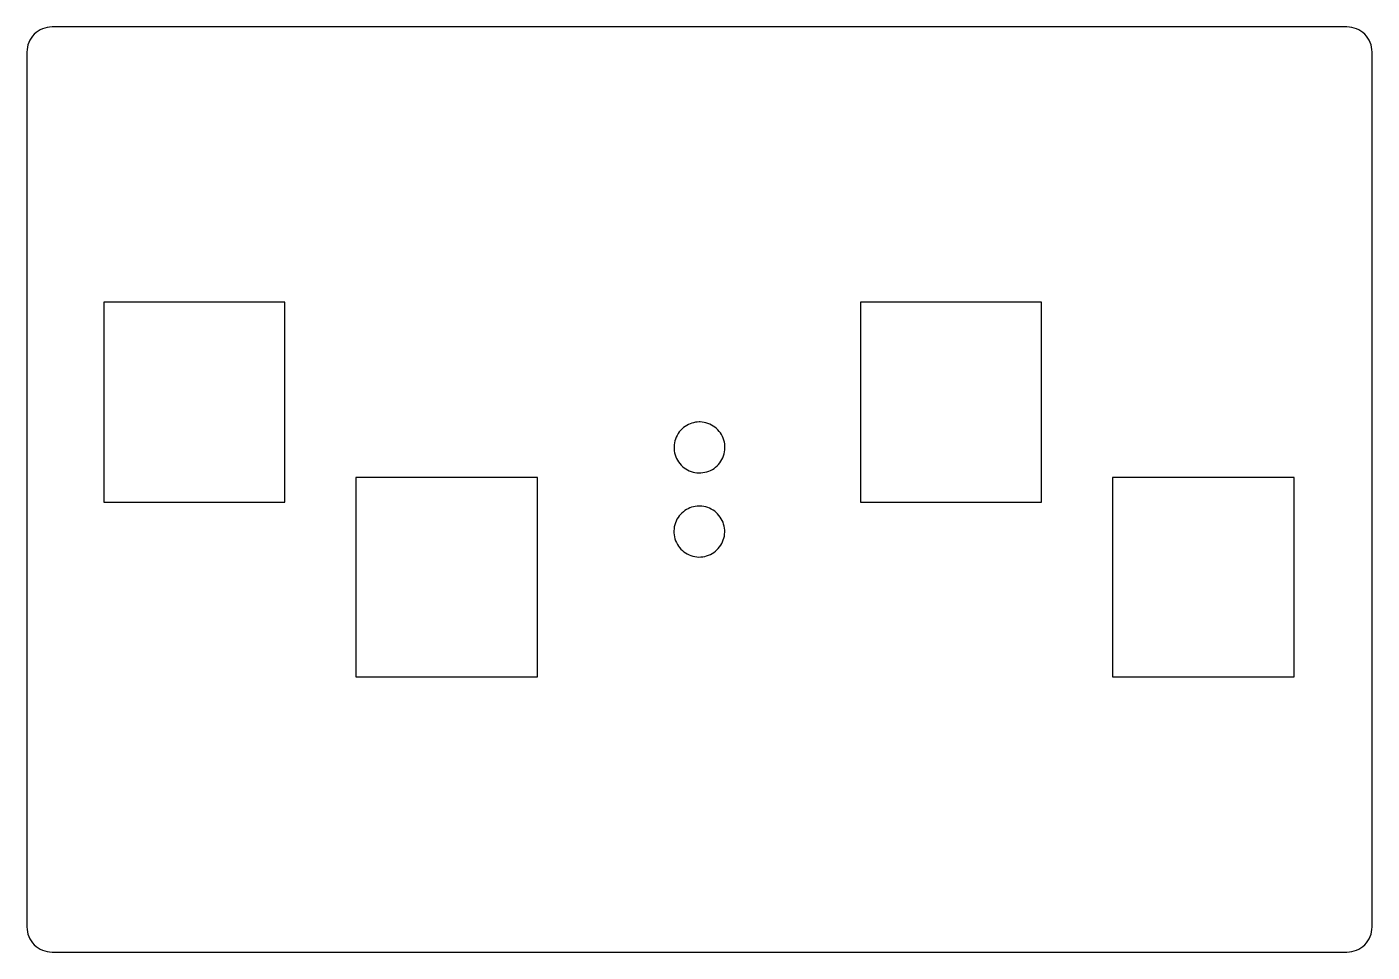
# Model space of a CAD drawing. Extents: x 29 to 189, y 115 to 225.
import ezdxf

# ---------------------------------------------------------------- set-up
doc = ezdxf.new("R2010")
doc.units = 0
doc.layers.get('0').update_dxf_attribs({"linetype": 'CONTINUOUS'})

msp = doc.modelspace()

# ---------------------------------------------------------------- linework, layer by layer
at = {"color": 7}
for points in [[(185.575354, 225.166326), (31.575398, 225.166326)], [(28.575399, 222.166325), (28.575399, 118.166356)], [(188.575355, 118.166356), (188.575355, 222.166325)], [(108.533913, 178.193646), (108.533913, 178.193765)], [(108.510659, 168.193743), (108.510659, 168.193862)], [(31.575398, 115.166355), (185.575354, 115.166355)]]:
    msp.add_lwpolyline(points, dxfattribs=at)
for points in [[(37.725853, 191.891116), (37.725853, 168.642413), (59.253214, 168.642413), (59.253214, 192.420283), (37.725853, 192.420283), (37.725853, 191.891116)], [(127.726018, 191.891116), (127.726018, 168.642413), (149.252864, 168.642413), (149.252864, 192.420283), (127.726018, 192.420283), (127.726018, 191.891116)], [(67.70851, 171.076372), (67.70851, 147.877794), (89.290132, 147.877794), (89.290132, 171.605539), (67.70851, 171.605539), (67.70851, 171.076372)], [(157.708675, 171.076372), (157.708675, 147.877794), (179.289781, 147.877794), (179.289781, 171.605539), (157.708675, 171.605539), (157.708675, 171.076372)]]:
    msp.add_lwpolyline(points, close=True, dxfattribs=at)
for points in [[(29.454078, 224.287646), (28.891469, 223.725037), (28.575399, 222.961975), (28.575399, 222.166325)], [(31.575398, 225.166326), (30.779748, 225.166326), (30.016687, 224.850255), (29.454078, 224.287646)], [(187.696675, 224.287647), (187.134066, 224.850256), (186.371004, 225.166327), (185.575354, 225.166326)], [(188.575355, 222.166325), (188.575355, 222.961975), (188.259285, 223.725038), (187.696675, 224.287647)], [(106.870287, 177.665062), (106.337904, 177.304472), (105.931771, 176.768241), (105.717125, 176.162353)], [(108.533913, 178.193765), (107.943175, 178.180139), (107.357983, 178.000757), (106.870287, 177.665062)], [(108.638489, 178.192059), (108.603535, 178.195101), (108.568886, 178.198991), (108.533913, 178.193646)], [(110.405133, 177.577074), (109.898877, 177.959445), (109.273336, 178.17761), (108.638489, 178.192059)], [(105.717125, 176.162353), (105.510176, 175.562463), (105.496026, 174.900272), (105.677848, 174.291662)], [(111.472771, 176.04097), (111.287889, 176.648001), (110.909841, 177.191577), (110.405133, 177.577074)], [(111.433312, 174.171528), (111.640885, 174.770828), (111.654048, 175.43277), (111.472771, 176.04097)], [(105.677848, 174.291662), (105.863501, 173.685092), (106.240259, 173.140545), (106.745581, 172.75577)], [(110.30329, 172.681382), (110.822632, 173.045359), (111.223986, 173.572017), (111.433312, 174.171528)], [(106.745581, 172.75577), (107.251867, 172.37356), (107.877442, 172.155737), (108.512019, 172.140545)], [(108.512019, 172.140545), (109.146473, 172.12885), (109.78051, 172.320922), (110.30329, 172.681382)], [(108.510659, 168.193862), (107.919921, 168.180236), (107.334729, 168.000854), (106.847033, 167.665158)], [(108.615235, 168.192155), (108.580281, 168.195198), (108.545629, 168.199088), (108.510659, 168.193743)], [(110.381879, 167.577171), (109.875623, 167.959542), (109.250082, 168.177704), (108.615235, 168.192155)], [(106.847033, 167.665158), (106.322865, 167.309016), (105.917446, 166.783564), (105.704174, 166.186302)], [(111.449406, 166.041038), (111.264624, 166.648119), (110.886606, 167.191684), (110.381879, 167.577171)], [(105.704174, 166.186302), (105.485191, 165.581489), (105.471333, 164.908219), (105.654594, 164.291759)], [(111.410057, 164.171625), (111.617615, 164.770914), (111.630873, 165.432888), (111.449406, 166.041038)], [(105.654594, 164.291759), (105.840244, 163.685186), (106.217005, 163.140642), (106.722327, 162.755866)], [(110.280035, 162.681476), (110.799378, 163.045455), (111.200732, 163.572114), (111.410057, 164.171625)], [(106.722327, 162.755866), (107.228435, 162.373202), (107.853881, 162.154979), (108.488764, 162.140642)], [(108.488764, 162.140642), (109.123396, 162.128497), (109.757505, 162.320352), (110.280035, 162.681476)], [(28.575399, 118.166356), (28.575399, 117.370707), (28.891469, 116.607645), (29.454078, 116.045035)], [(187.696675, 116.045035), (188.259285, 116.607644), (188.575355, 117.370706), (188.575355, 118.166356)], [(29.454078, 116.045035), (30.016687, 115.482426), (30.779748, 115.166355), (31.575398, 115.166355)], [(185.575354, 115.166355), (186.371004, 115.166355), (187.134066, 115.482425), (187.696675, 116.045035)]]:
    msp.add_open_spline(points, degree=3, dxfattribs=at)

doc.saveas('drawing.dxf')
